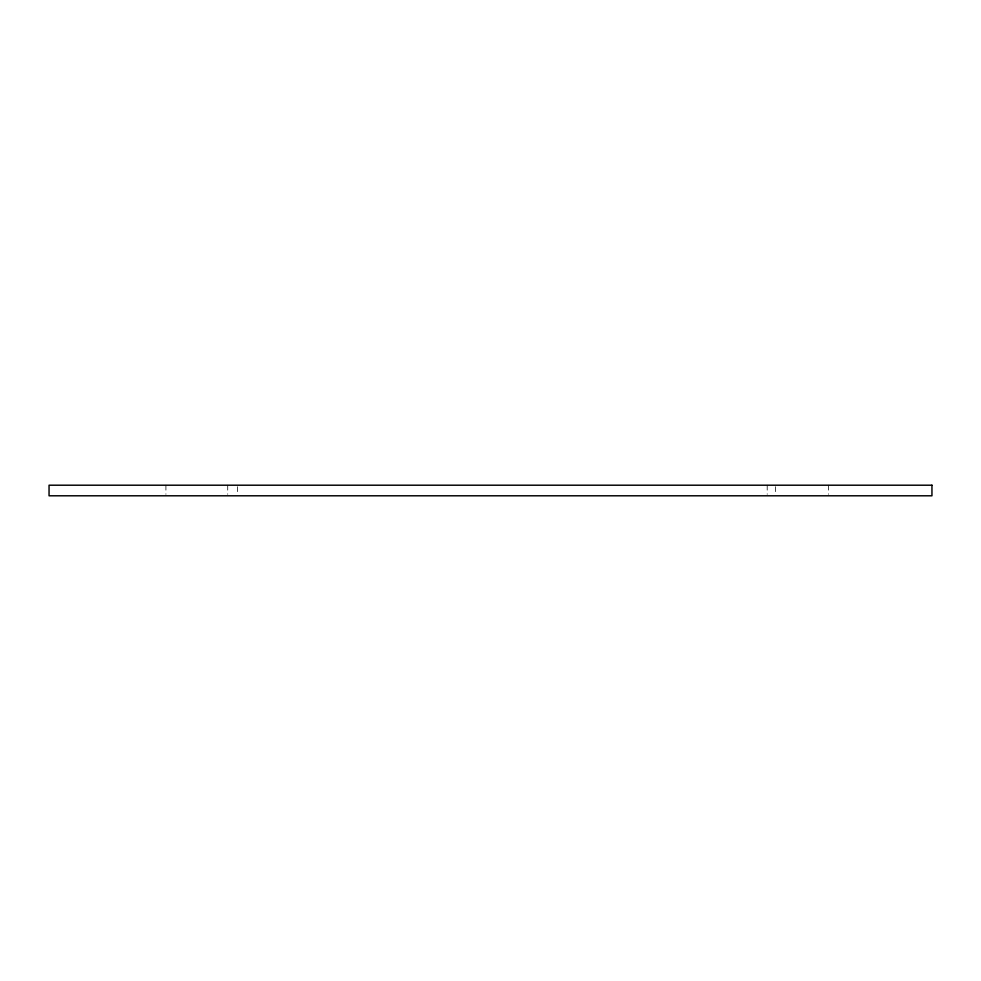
<?xml version="1.0" encoding="UTF-8"?>
<svg xmlns="http://www.w3.org/2000/svg" width="981" height="981" viewBox="0 0 981 981"><rect width="100%" height="100%" fill="white"/><g stroke="black" fill="none" stroke-linecap="round" stroke-linejoin="round"><path stroke-width="0.74" stroke-dasharray="4.91 3.68" d="M828.418 485.203L828.418 494.289M775.444 486.711L775.444 494.289M767.203 485.203L767.203 494.289M237.463 486.711L237.463 494.289M227.715 485.203L227.715 494.289M165.912 485.203L165.912 494.289"/><path stroke-width="1.47" d="M931.95 485.203L49.05 485.203L49.05 495.797L931.95 495.797L931.95 485.203"/></g></svg>
